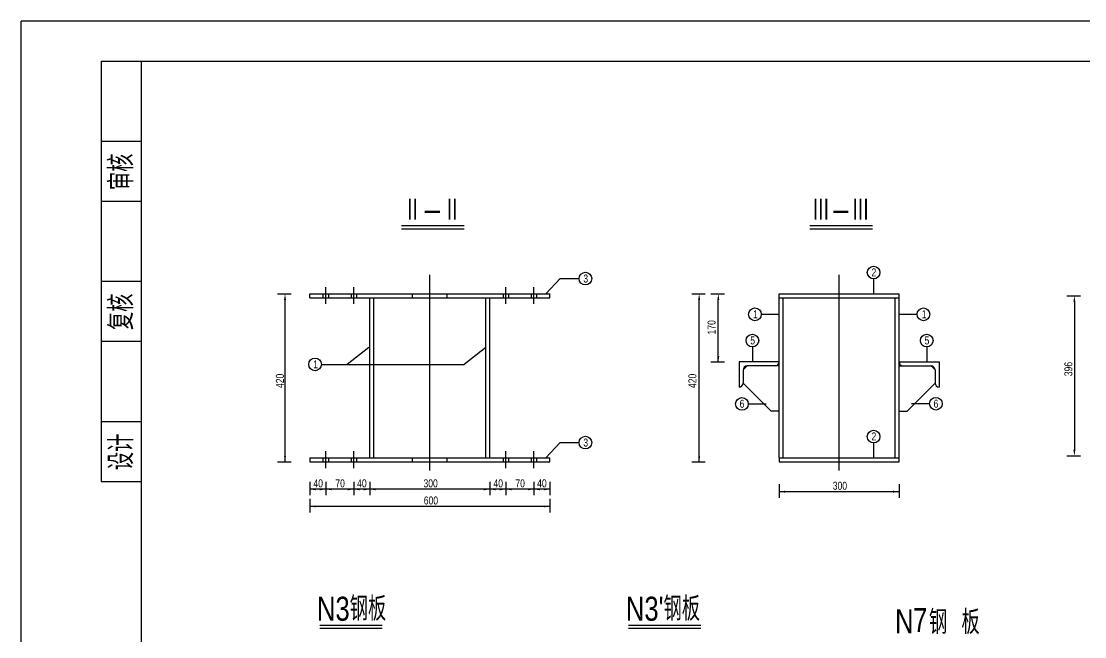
# Model space of a CAD drawing. Extents: x -1031 to 12639, y -595 to 6078.
# Drawn here: x 8439 to 11097, y 4540 to 6078 of the extents above; entities that cross this region are included whole.
import ezdxf

# ---------------------------------------------------------------- set-up
doc = ezdxf.new("R2010")
doc.units = 0
doc.header["$MEASUREMENT"] = 0
doc.layers.get('0').update_dxf_attribs({"linetype": 'CONTINUOUS'})
doc.layers.get('DEFPOINTS').update_dxf_attribs({"linetype": 'CONTINUOUS'})
doc.layers.add('LAYER2', color=2, linetype='CONTINUOUS')
doc.styles.get("Standard").update_dxf_attribs({"font": 'txt.shx', "width": 0.8, "bigfont": 'dk.shx'})
doc.styles.add('STYLE1', font='stxt.shx', dxfattribs={"width": 0.8, "bigfont": 'dk.shx'})

msp = doc.modelspace()

# ---------------------------------------------------------------- linework, layer by layer
at = {"color": 2, "linetype": 'Continuous'}
for p in [(8438.93, 3108.046), (12638.93, 6078.046)]:
    msp.add_line(p, (8438.93, 6078.046), dxfattribs=at)
at = {"linetype": 'Continuous'}
for p, q in [((8638.93, 5978.046), (8638.93, 4928.046)), ((8638.93, 5978.046), (8738.93, 5978.046)), ((8738.93, 5978.046), (8738.93, 5978.046)), ((8638.93, 5778.046), (8738.93, 5778.046)), ((8738.93, 5778.046), (8738.93, 5778.046)), ((8638.93, 5628.046), (8738.93, 5628.046)), ((8738.93, 5628.046), (8738.93, 5628.046)), ((8638.93, 5428.046), (8738.93, 5428.046)), ((8738.93, 5428.046), (8738.93, 5428.046)), ((8638.93, 5278.046), (8738.93, 5278.046)), ((8738.93, 5278.046), (8738.93, 5278.046)), ((8638.93, 5078.046), (8738.93, 5078.046)), ((8738.93, 5078.046), (8738.93, 5078.046)), ((8638.93, 4928.046), (8638.93, 4928.046)), ((8638.93, 4928.046), (8738.93, 4928.046)), ((8738.93, 4928.046), (8738.93, 4928.046))]:
    msp.add_line(p, q, dxfattribs=at)
at = {"color": 6}
for q in [(12538.93, 5978.046), (8738.93, 3208.046)]:
    msp.add_line((8738.93, 5978.046), q, dxfattribs=at)
for p, q in [((9389.436, 5567.362), (9545.787, 5567.362)), ((10410.395, 5567.362), (10566.746, 5567.362)), ((9184.874, 4568.988), (9341.226, 4568.988)), ((9957.061, 4568.988), (10137.153, 4568.988))]:
    msp.add_line(p, q)
at = {"color": 2}
for p, q in [((9389.436, 5559.217), (9545.787, 5559.217)), ((10410.395, 5559.217), (10566.746, 5559.217)), ((9750.484, 5396.634), (9785.727, 5434.782)), ((9785.727, 5434.782), (9832.796, 5434.782)), ((10569.518, 5434.208), (10569.518, 5396.634)), ((9160.12, 5396.634), (9760.12, 5396.634)), ((9160.12, 5386.634), (9160.12, 5396.634)), ((9416.62, 5386.634), (9416.62, 5396.634)), ((9503.62, 5386.634), (9503.62, 5396.634)), ((9760.12, 5386.634), (9760.12, 5396.634)), ((10333.165, 5396.634), (10633.165, 5396.634)), ((10333.165, 5386.634), (10333.165, 5396.634)), ((10633.165, 5386.634), (10633.165, 5396.634)), ((9160.12, 5386.634), (9760.12, 5386.634)), ((9310.12, 4986.634), (9310.12, 5386.634)), ((9320.12, 4986.634), (9320.12, 5386.634)), ((9600.12, 4986.634), (9600.12, 5386.634)), ((9610.12, 4986.634), (9610.12, 5386.634)), ((10333.165, 4986.634), (10333.165, 5386.634)), ((10333.165, 5386.634), (10633.165, 5386.634)), ((10343.165, 4986.634), (10343.165, 5386.634)), ((10623.165, 4986.634), (10623.165, 5386.634)), ((10633.165, 4986.634), (10633.165, 5386.634)), ((10333.165, 5345.484), (10288.655, 5345.484)), ((10677.676, 5345.484), (10633.165, 5345.484)), ((10266.489, 5264.208), (10266.489, 5226.634)), ((10702.13, 5264.208), (10702.13, 5226.634)), ((9307.571, 5262.225), (9253.553, 5220.232)), ((9600.12, 5262.225), (9546.103, 5220.232)), ((9189.094, 5220.232), (9546.103, 5220.232)), ((10233.165, 5226.634), (10233.165, 5163.634)), ((10333.165, 5226.634), (10233.165, 5226.634)), ((10333.165, 5226.634), (10233.165, 5226.634)), ((10233.165, 5226.634), (10233.165, 5216.634)), ((10233.165, 5216.634), (10233.165, 5196.634)), ((10233.165, 5216.634), (10233.165, 5206.634)), ((10243.165, 5206.634), (10253.165, 5216.634)), ((10333.165, 5216.634), (10253.165, 5216.634)), ((10323.165, 5216.634), (10253.165, 5216.634)), ((10333.165, 5226.634), (10333.165, 5226.634)), ((10633.165, 5226.634), (10733.165, 5226.634)), ((10633.165, 5226.634), (10733.165, 5226.634)), ((10633.165, 5226.634), (10633.165, 5226.634)), ((10633.165, 5216.634), (10713.165, 5216.634)), ((10643.165, 5216.634), (10713.165, 5216.634)), ((10713.165, 5216.634), (10723.165, 5206.634)), ((10733.165, 5226.634), (10733.165, 5163.634)), ((10243.165, 5206.634), (10243.165, 5173.634)), ((10723.165, 5206.634), (10723.165, 5173.634)), ((10233.165, 5163.634), (10233.165, 5163.634)), ((10243.165, 5173.634), (10313.165, 5103.634)), ((10723.165, 5173.634), (10653.165, 5103.634)), ((10733.165, 5163.634), (10733.165, 5163.634)), ((10255.977, 5121.617), (10300.488, 5121.617)), ((10708.877, 5121.944), (10664.367, 5121.944)), ((10333.165, 5103.634), (10313.165, 5103.634)), ((10633.165, 5103.634), (10653.165, 5103.634)), ((9750.484, 4986.634), (9785.727, 5024.782)), ((9785.727, 5024.782), (9832.796, 5024.782)), ((10569.518, 5024.208), (10569.518, 4986.634)), ((9160.12, 4986.634), (9760.12, 4986.634)), ((9160.12, 4986.634), (9160.12, 4976.634)), ((9160.12, 4976.634), (9760.12, 4976.634)), ((9416.62, 4976.634), (9416.62, 4986.634)), ((9503.62, 4976.634), (9503.62, 4986.634)), ((9760.12, 4976.634), (9760.12, 4986.634)), ((10333.165, 4986.634), (10633.165, 4986.634)), ((10333.165, 4986.634), (10333.165, 4976.634)), ((10333.165, 4976.634), (10633.165, 4976.634)), ((10633.165, 4976.634), (10633.165, 4986.634)), ((9760.12, 4908.199), (9160.12, 4908.199)), ((10633.165, 4902.197), (10333.165, 4902.197)), ((9760.12, 4865.445), (9160.12, 4865.445)), ((9184.874, 4560.842), (9341.226, 4560.842)), ((9957.061, 4560.842), (10137.153, 4560.842))]:
    msp.add_line(p, q, dxfattribs=at)
at = {"color": 3}
for p, q in [((9460.12, 4955.412), (9460.12, 5443.871)), ((10483.165, 4955.412), (10483.165, 5443.871)), ((9200.12, 5371.4), (9200.12, 5413.669)), ((9200.12, 5371.4), (9200.12, 5413.669)), ((9270.12, 5371.4), (9270.12, 5413.669)), ((9270.12, 5371.4), (9270.12, 5413.669)), ((9650.12, 5371.4), (9650.12, 5413.669)), ((9650.12, 5371.4), (9650.12, 5413.669)), ((9720.12, 5371.4), (9720.12, 5413.669)), ((9720.12, 5371.4), (9720.12, 5413.669)), ((9200.12, 4961.4), (9200.12, 5003.669)), ((9200.12, 4961.4), (9200.12, 5003.669)), ((9270.12, 4961.4), (9270.12, 5003.669)), ((9270.12, 4961.4), (9270.12, 5003.669)), ((9650.12, 4961.4), (9650.12, 5003.669)), ((9650.12, 4961.4), (9650.12, 5003.669)), ((9720.12, 4961.4), (9720.12, 5003.669)), ((9720.12, 4961.4), (9720.12, 5003.669))]:
    msp.add_line(p, q, dxfattribs=at)
at = {"color": 2, "linetype": 'ByBlock'}
for p, q in [((9079.473, 5396.634), (9113.184, 5396.634)), ((9079.473, 5396.634), (9113.184, 5396.634)), ((10114.633, 5396.634), (10148.343, 5396.634)), ((10114.633, 5396.634), (10148.343, 5396.634)), ((10162.572, 5396.634), (10196.283, 5396.634)), ((10162.572, 5396.634), (10196.283, 5396.634)), ((9098.184, 4976.634), (9098.184, 5381.634)), ((10133.343, 4976.634), (10133.343, 5381.634)), ((10181.283, 5226.634), (10181.283, 5381.634)), ((11052.762, 5391.95), (11086.231, 5391.95)), ((11071.231, 5376.95), (11071.231, 5006.95)), ((10162.572, 5226.634), (10196.283, 5226.634)), ((10162.572, 5226.634), (10196.283, 5226.634)), ((9079.473, 4976.634), (9113.184, 4976.634)), ((9079.473, 4976.634), (9113.184, 4976.634)), ((10114.633, 4976.634), (10148.343, 4976.634)), ((10114.633, 4976.634), (10148.343, 4976.634)), ((11052.762, 4991.95), (11086.231, 4991.95)), ((9160.12, 4926.909), (9160.12, 4893.199)), ((9160.12, 4926.909), (9160.12, 4893.199)), ((9200.12, 4926.909), (9200.12, 4893.199)), ((9200.12, 4926.909), (9200.12, 4893.199)), ((9270.12, 4926.909), (9270.12, 4893.199)), ((9270.12, 4926.909), (9270.12, 4893.199)), ((9310.12, 4926.909), (9310.12, 4893.199)), ((9310.12, 4926.909), (9310.12, 4893.199)), ((9610.12, 4926.909), (9610.12, 4893.199)), ((9610.12, 4926.909), (9610.12, 4893.199)), ((9610.12, 4926.909), (9610.12, 4893.199)), ((9650.12, 4926.909), (9650.12, 4893.199)), ((9650.12, 4926.909), (9650.12, 4893.199)), ((9720.12, 4926.909), (9720.12, 4893.199)), ((9720.12, 4926.909), (9720.12, 4893.199)), ((9760.12, 4926.909), (9760.12, 4893.199)), ((9760.12, 4926.909), (9760.12, 4893.199)), ((10333.165, 4920.908), (10333.165, 4887.197)), ((10333.165, 4920.908), (10333.165, 4887.197)), ((10633.165, 4920.908), (10633.165, 4887.197)), ((10633.165, 4920.908), (10633.165, 4887.197)), ((9160.12, 4884.156), (9160.12, 4850.445)), ((9160.12, 4884.156), (9160.12, 4850.445)), ((9760.12, 4884.156), (9760.12, 4850.445)), ((9760.12, 4884.156), (9760.12, 4850.445))]:
    msp.add_line(p, q, dxfattribs=at)
at = {"color": 1}
for p, q in [((9193.12, 5396.634), (9193.12, 5386.634)), ((9193.12, 5396.634), (9193.12, 5386.634)), ((9207.12, 5396.634), (9207.12, 5386.634)), ((9207.12, 5396.634), (9207.12, 5386.634)), ((9263.12, 5396.634), (9263.12, 5386.634)), ((9263.12, 5396.634), (9263.12, 5386.634)), ((9277.12, 5396.634), (9277.12, 5386.634)), ((9277.12, 5396.634), (9277.12, 5386.634)), ((9643.12, 5396.634), (9643.12, 5386.634)), ((9643.12, 5396.634), (9643.12, 5386.634)), ((9657.12, 5396.634), (9657.12, 5386.634)), ((9657.12, 5396.634), (9657.12, 5386.634)), ((9713.12, 5396.634), (9713.12, 5386.634)), ((9713.12, 5396.634), (9713.12, 5386.634)), ((9727.12, 5396.634), (9727.12, 5386.634)), ((9727.12, 5396.634), (9727.12, 5386.634)), ((9193.12, 4986.634), (9193.12, 4976.634)), ((9193.12, 4986.634), (9193.12, 4976.634)), ((9207.12, 4986.634), (9207.12, 4976.634)), ((9207.12, 4986.634), (9207.12, 4976.634)), ((9263.12, 4986.634), (9263.12, 4976.634)), ((9263.12, 4986.634), (9263.12, 4976.634)), ((9277.12, 4986.634), (9277.12, 4976.634)), ((9277.12, 4986.634), (9277.12, 4976.634)), ((9643.12, 4986.634), (9643.12, 4976.634)), ((9643.12, 4986.634), (9643.12, 4976.634)), ((9657.12, 4986.634), (9657.12, 4976.634)), ((9657.12, 4986.634), (9657.12, 4976.634)), ((9713.12, 4986.634), (9713.12, 4976.634)), ((9713.12, 4986.634), (9713.12, 4976.634)), ((9727.12, 4986.634), (9727.12, 4976.634)), ((9727.12, 4986.634), (9727.12, 4976.634))]:
    msp.add_line(p, q, dxfattribs=at)
at = {"color": 2}
for centre in [(9849.2, 5434.782), (10569.518, 5450.048), (10272.815, 5345.534), (10694.066, 5345.534), (10266.489, 5280.048), (10702.13, 5280.048), (9173.254, 5220.283), (10240.137, 5121.667), (10724.974, 5121.994), (10569.518, 5040.048), (9849.2, 5024.782)]:
    msp.add_circle(centre, 15.84, dxfattribs=at)
for centre, start, end in [((10253.165, 5206.634), 90, 180), ((10323.165, 5226.634), 270, 0), ((10643.165, 5226.634), 180, 270), ((10713.165, 5206.634), 0, 90), ((10233.165, 5173.634), 270, 0), ((10733.165, 5173.634), 180, 270)]:
    msp.add_arc(centre, 10, start, end, dxfattribs=at)
at = {"color": 2, "linetype": 'ByBlock'}
for points in [[(9095.684, 5381.634), (9100.684, 5381.634), (9098.184, 5396.634)], [(10130.843, 5381.634), (10135.843, 5381.634), (10133.343, 5396.634)], [(10178.783, 5381.634), (10183.783, 5381.634), (10181.283, 5396.634)], [(11068.731, 5376.95), (11073.731, 5376.95), (11071.231, 5391.95)], [(10178.783, 5241.634), (10183.783, 5241.634), (10181.283, 5226.634)], [(11068.731, 5006.95), (11073.731, 5006.95), (11071.231, 4991.95)], [(9095.684, 4991.634), (9100.684, 4991.634), (9098.184, 4976.634)], [(10130.843, 4991.634), (10135.843, 4991.634), (10133.343, 4976.634)], [(9175.12, 4910.699), (9175.12, 4905.699), (9160.12, 4908.199)], [(9185.12, 4910.699), (9185.12, 4905.699), (9200.12, 4908.199)], [(9215.12, 4910.699), (9215.12, 4905.699), (9200.12, 4908.199)], [(9255.12, 4910.699), (9255.12, 4905.699), (9270.12, 4908.199)], [(9285.12, 4910.699), (9285.12, 4905.699), (9270.12, 4908.199)], [(9295.12, 4910.699), (9295.12, 4905.699), (9310.12, 4908.199)], [(9325.12, 4910.699), (9325.12, 4905.699), (9310.12, 4908.199)], [(9595.12, 4910.699), (9595.12, 4905.699), (9610.12, 4908.199)], [(9625.12, 4910.699), (9625.12, 4905.699), (9610.12, 4908.199)], [(9635.12, 4910.699), (9635.12, 4905.699), (9650.12, 4908.199)], [(9665.12, 4910.699), (9665.12, 4905.699), (9650.12, 4908.199)], [(9705.12, 4910.699), (9705.12, 4905.699), (9720.12, 4908.199)], [(9735.12, 4910.699), (9735.12, 4905.699), (9720.12, 4908.199)], [(9745.12, 4910.699), (9745.12, 4905.699), (9760.12, 4908.199)], [(10348.165, 4904.697), (10348.165, 4899.697), (10333.165, 4902.197)], [(10618.165, 4904.697), (10618.165, 4899.697), (10633.165, 4902.197)], [(9175.12, 4867.945), (9175.12, 4862.945), (9160.12, 4865.445)], [(9745.12, 4867.945), (9745.12, 4862.945), (9760.12, 4865.445)]]:
    msp.add_solid(points, dxfattribs=at)
at = {"layer": 'DEFPOINTS', "color": 0, "linetype": 'ByBlock'}
for p in [(9098.184, 5396.634), (10133.343, 5396.634), (10181.283, 5396.634), (10181.283, 5226.634), (10181.283, 5226.634), (9098.184, 4976.634), (9098.184, 4976.634), (10133.343, 4976.634), (10133.343, 4976.634), (11071.231, 4991.95), (9160.12, 4908.199), (9160.12, 4908.199), (9200.12, 4908.199), (9200.12, 4908.199), (9270.12, 4908.199), (9270.12, 4908.199), (9310.12, 4908.199), (9310.12, 4908.199), (9610.12, 4908.199), (9610.12, 4908.199), (9610.12, 4908.199), (9610.12, 4908.199), (9650.12, 4908.199), (9650.12, 4908.199), (9720.12, 4908.199), (9720.12, 4908.199), (9760.12, 4908.199), (9760.12, 4908.199), (10333.165, 4902.197), (10333.165, 4902.197), (10633.165, 4902.197), (10633.165, 4902.197), (9160.12, 4865.445), (9160.12, 4865.445), (9760.12, 4865.445), (10674.894, 4604.607)]:
    msp.add_point(p, dxfattribs=at)

# ---------------------------------------------------------------- texts
at = {"color": 2, "linetype": 'ByBlock', "style": 'STYLE1', "width": 0.8}
for s, p in [('审核', (8718.93, 5656.187)), ('复核', (8718.93, 5306.187)), ('设计', (8718.93, 4956.187))]:
    msp.add_text(s, height=60, rotation=90, dxfattribs=at).set_placement(p)
at = {"color": 2, "style": 'STYLE1', "width": 0.8}
for s, height, p in [('2', 20, (10564.172, 5440.343)), ('3', 20, (9843.854, 5425.077)), ('1', 20, (10268.326, 5335.829)), ('1', 20, (10689.577, 5335.829)), ('5', 20, (10261.142, 5270.343)), ('5', 20, (10696.784, 5270.343)), ('1', 20, (9168.765, 5210.578)), ('6', 20, (10234.505, 5111.962)), ('6', 20, (10719.342, 5112.289)), ('2', 20, (10564.172, 5030.343)), ('3', 20, (9843.854, 5015.077)), ('40', 20, (9169.205, 4913.078)), ('70', 20, (9223.992, 4913.078)), ('40', 20, (9278.425, 4913.078)), ('300', 20, (9444.286, 4913.078)), ('40', 20, (9619.205, 4913.078)), ('70', 20, (9673.992, 4913.078)), ('40', 20, (9728.425, 4913.078)), ('300', 20, (10467.331, 4907.076)), ('600', 20, (9445.083, 4870.324)), ('N3钢板', 60, (9177.857, 4579.695)), ("N3'钢板", 60, (9950.043, 4579.695)), ('N', 60, (10622.944, 4548.555)), ('7', 60, (10668.146, 4551.533)), ('钢  板', 60, (10707.727, 4546.046))]:
    msp.add_text(s, height=height, dxfattribs=at).set_placement(p)
for s, p in [('170', (10174.376, 5295.268)), ('396', (11066.231, 5190.859)), ('420', (9095.267, 5161.369)), ('420', (10126.436, 5161.369))]:
    msp.add_text(s, height=20, rotation=90, dxfattribs=at).set_placement(p)
at = {"layer": 'LAYER2', "color": 2, "width": 0.8}
for s, p in [('Ⅱ-Ⅱ', (9393.996, 5576.095)), ('Ⅲ-Ⅲ', (10414.955, 5576.095))]:
    msp.add_text(s, height=60, dxfattribs=at).set_placement(p)

doc.saveas('drawing.dxf')
